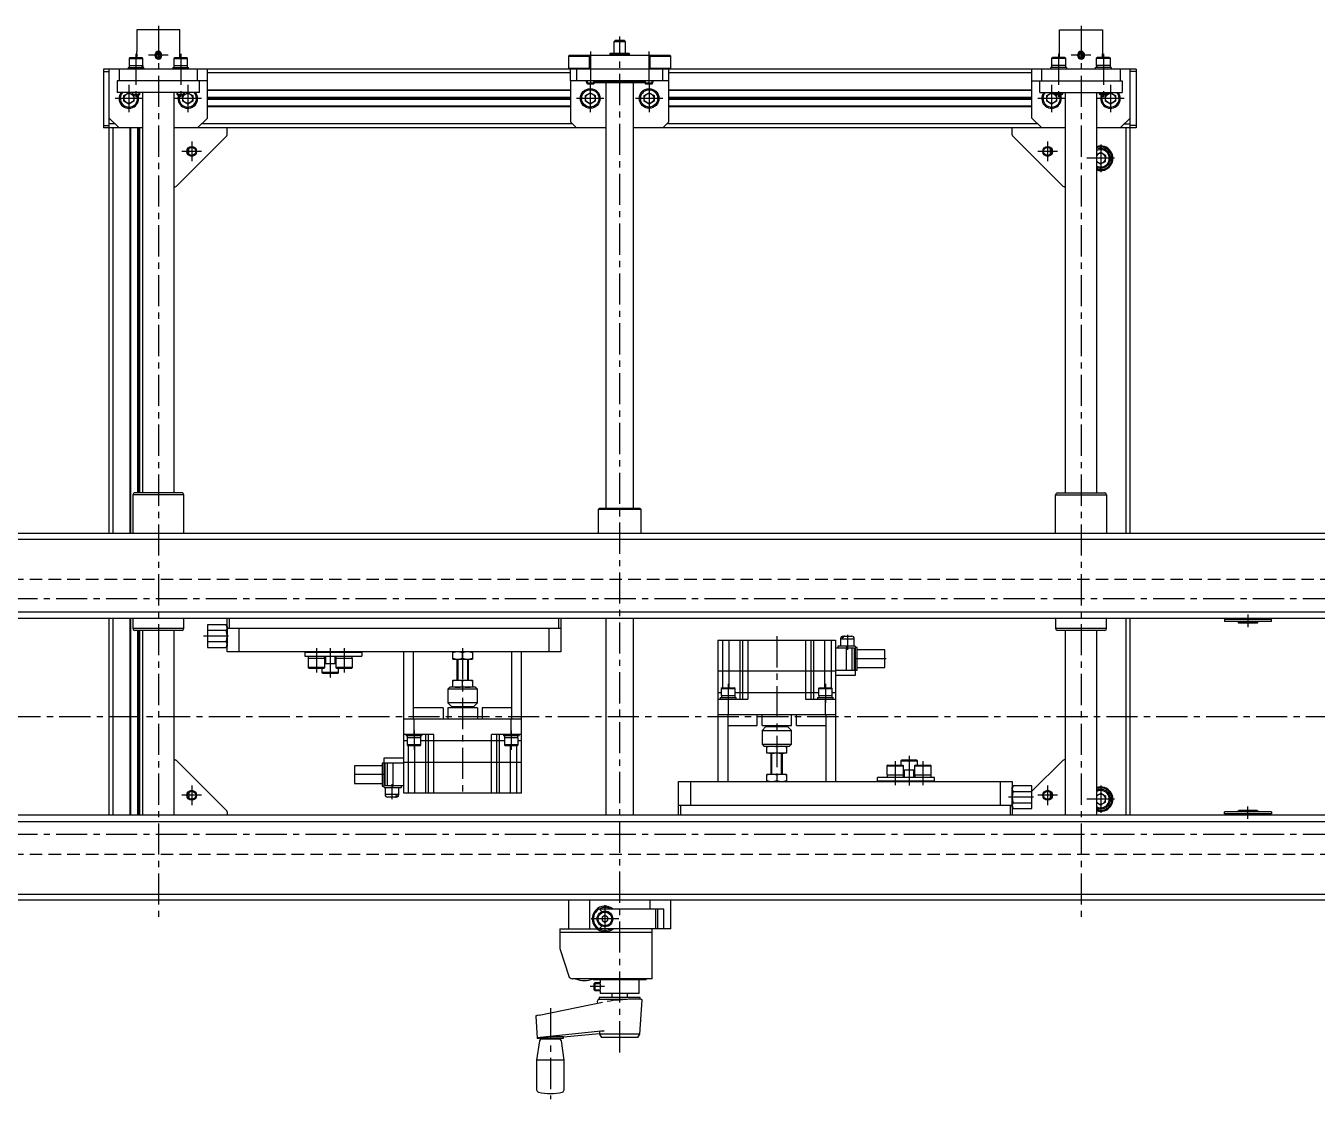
# Model space of a CAD drawing. Extents: x -5 to 1632, y -24 to 990.
# Drawn here: x 562 to 1220, y 432 to 979 of the extents above; entities that cross this region are included whole.
import ezdxf

# ---------------------------------------------------------------- set-up
doc = ezdxf.new("R2010")
doc.units = 0
doc.header["$LTSCALE"] = 0.5
doc.linetypes.add('CENTER', pattern=[50.8, 31.75, -6.35, 6.35, -6.35])
doc.linetypes.add('DASHED', pattern=[19.05, 12.7, -6.35])
doc.layers.get('0').update_dxf_attribs({"linetype": 'CONTINUOUS'})
for name, color, linetype in [('MSM_CENTER', 1, 'CENTER'), ('MSM_CONTINUOUS', 7, 'CONTINUOUS'), ('MSM_DASHED', 4, 'DASHED'), ('MSM_NARROW', 5, 'CONTINUOUS')]:
    doc.layers.add(name, color=color, linetype=linetype)

msp = doc.modelspace()

# ---------------------------------------------------------------- linework, layer by layer
at = {"color": 7, "linetype": 'CONTINUOUS'}
for p, q in [((1172.77, 676.1), (1172.77, 675.1)), ((1196.77, 676.1), (1172.77, 676.1)), ((1196.77, 675.1), (1172.77, 675.1)), ((1174.77, 676.6), (1174.77, 676.1)), ((1179.77, 675.1), (1179.77, 674.6)), ((1179.77, 674.6), (1180.07, 674.3)), ((1179.77, 674.6), (1189.77, 674.6)), ((1189.47, 674.3), (1180.07, 674.3)), ((1189.47, 674.3), (1189.77, 674.6)), ((1189.77, 674.6), (1189.77, 675.1)), ((1194.77, 676.1), (1194.77, 676.6)), ((1196.77, 675.1), (1196.77, 676.1)), ((1179.77, 578.6), (1180.07, 578.9)), ((1189.47, 578.9), (1180.07, 578.9)), ((1189.47, 578.9), (1189.77, 578.6)), ((1172.77, 577.1), (1172.77, 578.1)), ((1196.77, 578.1), (1172.77, 578.1)), ((1196.77, 577.1), (1172.77, 577.1)), ((1174.77, 576.6), (1174.77, 577.1)), ((1179.77, 578.1), (1179.77, 578.6)), ((1179.77, 578.6), (1189.77, 578.6)), ((1189.77, 578.6), (1189.77, 578.1)), ((1194.77, 577.1), (1194.77, 576.6)), ((1196.77, 578.1), (1196.77, 577.1))]:
    msp.add_line(p, q, dxfattribs=at)
at = {"layer": 'MSM_CENTER'}
for p, q in [((629.77, 978.6), (629.77, 522.46)), ((1099.77, 978.6), (1099.77, 522.46)), ((864.77, 455.6), (864.77, 973.1)), ((618.37, 964.4), (618.37, 941.4)), ((634.77, 963.6), (624.77, 963.6)), ((641.17, 964.4), (641.17, 941.4)), ((849.92, 965.6), (849.92, 947.1)), ((879.62, 965.6), (879.62, 947.1)), ((1088.37, 964.4), (1088.37, 941.4)), ((1104.77, 963.6), (1094.77, 963.6)), ((1111.17, 964.4), (1111.17, 941.4)), ((614.77, 948.6), (614.77, 934.6)), ((644.77, 948.6), (644.77, 934.6)), ((849.77, 948.6), (849.77, 934.6)), ((879.77, 948.6), (879.77, 934.6)), ((1084.77, 948.6), (1084.77, 934.6)), ((1114.77, 948.6), (1114.77, 934.6)), ((621.77, 941.6), (607.77, 941.6)), ((651.77, 941.6), (637.77, 941.6)), ((856.77, 941.6), (842.77, 941.6)), ((886.77, 941.6), (872.77, 941.6)), ((1091.77, 941.6), (1077.77, 941.6)), ((1121.77, 941.6), (1107.77, 941.6)), ((651.77, 914.6), (641.77, 914.6)), ((646.77, 919.6), (646.77, 909.6)), ((1087.77, 914.6), (1077.77, 914.6)), ((1082.77, 919.6), (1082.77, 909.6)), ((1109.77, 918.1), (1109.77, 904.1)), ((1116.77, 911.1), (1102.77, 911.1)), ((1380.99, 686.6), (348.59, 686.6)), ((1184.77, 678.6), (1184.77, 672.3)), ((665.52, 667.6), (652.77, 667.6)), ((944.77, 667.6), (944.77, 591.6)), ((980.77, 668.3), (980.77, 660.6)), ((710.37, 661.6), (710.37, 649.2)), ((717.37, 661.6), (717.37, 646.6)), ((724.37, 661.6), (724.37, 649.2)), ((784.77, 661.6), (784.77, 585.6)), ((1000.52, 656.1), (982.77, 656.1)), ((920.02, 643.4), (920.02, 633.6)), ((969.52, 643.4), (969.52, 633.6)), ((1280.99, 626.6), (351.36, 626.6)), ((760.02, 619.6), (760.02, 609.8)), ((809.52, 619.6), (809.52, 609.8)), ((1012.17, 606.6), (1012.17, 591.6)), ((1005.17, 604), (1005.17, 591.7)), ((1019.17, 604), (1019.17, 591.7)), ((745.52, 597.1), (727.77, 597.1)), ((748.77, 592.3), (748.77, 584.6)), ((651.77, 586.6), (641.77, 586.6)), ((646.77, 591.6), (646.77, 581.6)), ((1075.52, 585.6), (1062.77, 585.6)), ((1087.77, 586.6), (1077.77, 586.6)), ((1082.77, 591.6), (1082.77, 581.6)), ((1109.77, 591.6), (1109.77, 577.6)), ((1116.77, 584.6), (1102.77, 584.6)), ((1184.77, 574.6), (1184.77, 580.9)), ((1380.99, 566.6), (348.59, 566.6)), ((857.27, 530.6), (857.27, 516.6)), ((864.27, 523.6), (850.27, 523.6)), ((857.04, 489.1), (849.77, 489.1)), ((829.47, 478.15), (829.47, 431.74))]:
    msp.add_line(p, q, dxfattribs=at)
at = {"layer": 'MSM_CONTINUOUS'}
for p, q in [((618.77, 976.6), (618.77, 965.57)), ((640.77, 976.6), (618.77, 976.6)), ((640.77, 962.4), (640.77, 976.6)), ((1088.77, 962.4), (1088.77, 976.6)), ((1088.77, 976.6), (1110.77, 976.6)), ((1110.77, 976.6), (1110.77, 965.57)), ((862.38, 971.1), (861.77, 970.49)), ((861.77, 970.49), (861.77, 964.6)), ((867.77, 970.49), (861.77, 970.49)), ((867.15, 971.1), (862.38, 971.1)), ((867.77, 970.49), (867.15, 971.1)), ((867.77, 964.6), (867.77, 970.49)), ((615.27, 962.4), (614.87, 962)), ((614.87, 962), (614.87, 958.4)), ((614.87, 962), (621.87, 962)), ((615.27, 962.4), (621.47, 962.4)), ((621.87, 962), (621.47, 962.4)), ((621.87, 958.4), (621.87, 962)), ((628.67, 963.96), (629.53, 964.73)), ((628.91, 962.83), (628.67, 963.96)), ((630, 962.47), (628.91, 962.83)), ((629.53, 964.73), (630.63, 964.37)), ((630.86, 963.24), (630, 962.47)), ((630.63, 964.37), (630.86, 963.24)), ((638.1, 962.4), (637.7, 962)), ((637.7, 962), (637.7, 958.4)), ((637.7, 962), (644.63, 962)), ((638.1, 962.4), (644.24, 962.4)), ((644.24, 962.4), (644.3, 962.4)), ((644.7, 962), (644.3, 962.4)), ((644.63, 962), (644.7, 962)), ((644.7, 958.4), (644.7, 962)), ((839.27, 963.6), (838.77, 963.1)), ((838.77, 963.1), (838.77, 957.1)), ((838.77, 963.1), (849.42, 963.1)), ((839.27, 963.6), (890.27, 963.6)), ((849.42, 963.1), (850.29, 963.6)), ((849.42, 957.1), (849.42, 963.1)), ((860.1, 964.6), (859.77, 964.27)), ((859.77, 964.27), (859.77, 963.6)), ((859.77, 964.27), (863.12, 964.27)), ((860.1, 964.6), (863.23, 964.6)), ((863.12, 964.27), (869.77, 964.27)), ((863.23, 964.6), (869.43, 964.6)), ((869.77, 964.27), (869.43, 964.6)), ((869.77, 963.6), (869.77, 964.27)), ((879.22, 963.6), (880.08, 963.1)), ((880.08, 963.1), (890.77, 963.1)), ((880.08, 963.1), (880.08, 957.1)), ((890.77, 963.1), (890.27, 963.6)), ((890.77, 957.1), (890.77, 963.1)), ((1084.84, 962), (1085.24, 962.4)), ((1084.84, 958.4), (1084.84, 962)), ((1084.9, 962), (1084.84, 962)), ((1091.84, 962), (1084.9, 962)), ((1085.3, 962.4), (1085.24, 962.4)), ((1091.44, 962.4), (1085.3, 962.4)), ((1091.44, 962.4), (1091.84, 962)), ((1091.84, 962), (1091.84, 958.4)), ((1098.91, 964.37), (1098.67, 963.24)), ((1098.67, 963.24), (1099.53, 962.47)), ((1100, 964.73), (1098.91, 964.37)), ((1099.53, 962.47), (1100.63, 962.83)), ((1100.86, 963.96), (1100, 964.73)), ((1100.63, 962.83), (1100.86, 963.96)), ((1107.67, 962), (1108.07, 962.4)), ((1107.67, 958.4), (1107.67, 962)), ((1114.67, 962), (1107.67, 962)), ((1114.27, 962.4), (1108.07, 962.4)), ((1114.27, 962.4), (1114.67, 962)), ((1114.67, 962), (1114.67, 958.4)), ((601.77, 956.6), (601.77, 926.6)), ((1127.77, 956.6), (601.77, 956.6)), ((601.77, 955.3), (604.77, 955.3)), ((604.77, 720.1), (604.77, 956.6)), ((609.77, 956.6), (609.77, 950.6)), ((614.37, 957.4), (614.37, 956.6)), ((614.37, 957.4), (622.37, 957.4)), ((614.87, 958.4), (614.87, 957.4)), ((614.87, 958.4), (614.87, 957.4)), ((614.87, 958.4), (617.69, 958.4)), ((617.69, 958.4), (621.87, 958.4)), ((621.52, 957.4), (621.52, 958.4)), ((621.86, 958.4), (621.86, 957.4)), ((622.37, 956.6), (622.37, 957.4)), ((637.2, 957.4), (637.2, 956.6)), ((637.2, 957.4), (645.2, 957.4)), ((637.7, 958.4), (637.7, 957.4)), ((637.7, 958.4), (637.7, 957.4)), ((637.7, 958.4), (644.63, 958.4)), ((644.63, 958.4), (644.7, 958.4)), ((644.7, 957.4), (644.7, 958.4)), ((644.7, 957.4), (644.7, 958.4)), ((645.2, 956.6), (645.2, 957.4)), ((649.77, 950.6), (649.77, 956.6)), ((654.77, 931.6), (654.77, 956.6)), ((839.77, 954.6), (654.77, 954.6)), ((838.77, 957.1), (839.27, 956.6)), ((838.77, 957.1), (849.42, 957.1)), ((839.77, 950.6), (839.77, 956.6)), ((842.77, 956.6), (842.77, 950.6)), ((850.29, 956.6), (849.42, 957.1)), ((880.08, 957.1), (879.22, 956.6)), ((880.08, 957.1), (890.77, 957.1)), ((886.77, 950.6), (886.77, 956.6)), ((889.77, 929.6), (889.77, 956.6)), ((1074.77, 954.6), (889.77, 954.6)), ((890.27, 956.6), (890.77, 957.1)), ((1074.77, 931.6), (1074.77, 956.6)), ((1079.77, 950.6), (1079.77, 956.6)), ((1084.34, 956.6), (1084.34, 957.4)), ((1092.34, 957.4), (1084.34, 957.4)), ((1084.84, 957.4), (1084.84, 958.4)), ((1084.84, 957.4), (1084.84, 958.4)), ((1084.9, 958.4), (1084.84, 958.4)), ((1091.84, 958.4), (1084.9, 958.4)), ((1091.84, 958.4), (1091.84, 957.4)), ((1091.84, 958.4), (1091.84, 957.4)), ((1092.34, 957.4), (1092.34, 956.6)), ((1107.17, 956.6), (1107.17, 957.4)), ((1115.17, 957.4), (1107.17, 957.4)), ((1111.85, 958.4), (1107.67, 958.4)), ((1107.67, 958.4), (1107.67, 957.4)), ((1108.01, 957.4), (1108.01, 958.4)), ((1114.67, 958.4), (1111.85, 958.4)), ((1114.67, 958.4), (1114.67, 957.4)), ((1114.67, 958.4), (1114.67, 957.4)), ((1115.17, 957.4), (1115.17, 956.6)), ((1119.77, 956.6), (1119.77, 950.6)), ((1124.77, 720.1), (1124.77, 956.6)), ((1127.77, 955.3), (1124.77, 955.3)), ((1127.77, 956.6), (1127.77, 926.6)), ((608.77, 950.6), (608.77, 944.6)), ((654.77, 950.6), (608.77, 950.6)), ((650.77, 944.6), (650.77, 950.6)), ((889.77, 950.6), (839.77, 950.6)), ((839.77, 950.6), (839.77, 929.6)), ((847.77, 950.6), (847.77, 950.1)), ((847.77, 950.1), (847.92, 949.95)), ((847.77, 950.1), (847.92, 950.1)), ((847.92, 950.6), (847.92, 949.48)), ((847.92, 949.48), (848.3, 949.1)), ((847.92, 949.48), (851.92, 949.48)), ((848.3, 949.1), (851.54, 949.1)), ((851.54, 949.1), (851.92, 949.48)), ((851.92, 949.48), (851.92, 950.6)), ((851.92, 950.1), (877.62, 950.1)), ((877.62, 949.6), (851.92, 949.6)), ((857.77, 949.6), (857.77, 732.6)), ((871.77, 732.6), (871.77, 949.6)), ((877.62, 950.6), (877.62, 949.48)), ((877.62, 949.48), (878, 949.1)), ((877.62, 949.48), (881.62, 949.48)), ((878, 949.1), (881.24, 949.1)), ((881.24, 949.1), (881.62, 949.48)), ((881.62, 949.48), (881.62, 950.6)), ((881.62, 949.95), (881.77, 950.1)), ((881.62, 950.1), (881.77, 950.1)), ((881.77, 950.1), (881.77, 950.6)), ((1074.77, 950.6), (1120.77, 950.6)), ((1078.77, 944.6), (1078.77, 950.6)), ((1120.77, 950.6), (1120.77, 944.6)), ((650.77, 944.6), (608.77, 944.6)), ((612.27, 943.04), (614.77, 944.49)), ((612.27, 940.16), (612.27, 943.04)), ((614.77, 944.49), (617.27, 943.04)), ((616.37, 944.6), (616.37, 943.78)), ((616.37, 943.78), (616.75, 943.4)), ((616.37, 943.78), (620.37, 943.78)), ((616.75, 943.4), (619.99, 943.4)), ((617.27, 943.04), (617.27, 940.16)), ((619.99, 943.4), (620.37, 943.78)), ((620.37, 943.78), (620.37, 944.6)), ((621.77, 944.6), (621.77, 740.6)), ((637.77, 740.6), (637.77, 944.6)), ((639.17, 944.6), (639.17, 943.78)), ((639.17, 943.78), (639.55, 943.4)), ((639.17, 943.78), (643.17, 943.78)), ((639.55, 943.4), (642.79, 943.4)), ((642.27, 943.04), (644.77, 944.49)), ((642.27, 940.16), (642.27, 943.04)), ((642.79, 943.4), (643.17, 943.78)), ((643.17, 943.78), (643.17, 944.6)), ((644.77, 944.49), (647.27, 943.04)), ((647.27, 943.04), (647.27, 940.16)), ((839.77, 945.9), (654.77, 945.9)), ((839.77, 945.6), (654.77, 945.6)), ((839.77, 942.12), (654.77, 942.12)), ((839.77, 941.6), (654.77, 941.6)), ((839.77, 941.08), (654.77, 941.08)), ((847.27, 943.04), (849.77, 944.49)), ((847.27, 940.16), (847.27, 943.04)), ((849.77, 944.49), (852.27, 943.04)), ((852.27, 943.04), (852.27, 940.16)), ((877.27, 943.04), (879.77, 944.49)), ((877.27, 940.16), (877.27, 943.04)), ((879.77, 944.49), (882.27, 943.04)), ((882.27, 943.04), (882.27, 940.16)), ((1074.77, 945.9), (889.77, 945.9)), ((1074.77, 945.6), (889.77, 945.6)), ((1074.77, 942.12), (889.77, 942.12)), ((1074.77, 941.6), (889.77, 941.6)), ((1074.77, 941.08), (889.77, 941.08)), ((1078.77, 944.6), (1120.77, 944.6)), ((1082.27, 943.04), (1084.77, 944.49)), ((1082.27, 940.16), (1082.27, 943.04)), ((1084.77, 944.49), (1087.27, 943.04)), ((1086.37, 943.78), (1086.37, 944.6)), ((1086.75, 943.4), (1086.37, 943.78)), ((1090.37, 943.78), (1086.37, 943.78)), ((1089.99, 943.4), (1086.75, 943.4)), ((1087.27, 943.04), (1087.27, 940.16)), ((1090.37, 943.78), (1089.99, 943.4)), ((1090.37, 944.6), (1090.37, 943.78)), ((1091.77, 944.6), (1091.77, 740.6)), ((1107.77, 740.6), (1107.77, 944.6)), ((1109.17, 943.78), (1109.17, 944.6)), ((1109.55, 943.4), (1109.17, 943.78)), ((1113.17, 943.78), (1109.17, 943.78)), ((1112.79, 943.4), (1109.55, 943.4)), ((1112.27, 943.04), (1114.77, 944.49)), ((1112.27, 940.16), (1112.27, 943.04)), ((1113.17, 943.78), (1112.79, 943.4)), ((1113.17, 944.6), (1113.17, 943.78)), ((1114.77, 944.49), (1117.27, 943.04)), ((1117.27, 943.04), (1117.27, 940.16)), ((614.77, 938.71), (612.27, 940.16)), ((617.27, 940.16), (614.77, 938.71)), ((644.77, 938.71), (642.27, 940.16)), ((647.27, 940.16), (644.77, 938.71)), ((839.77, 937.6), (654.77, 937.6)), ((839.77, 937.3), (654.77, 937.3)), ((849.77, 938.71), (847.27, 940.16)), ((852.27, 940.16), (849.77, 938.71)), ((879.77, 938.71), (877.27, 940.16)), ((882.27, 940.16), (879.77, 938.71)), ((1074.77, 937.6), (889.77, 937.6)), ((1074.77, 937.3), (889.77, 937.3)), ((1084.77, 938.71), (1082.27, 940.16)), ((1087.27, 940.16), (1084.77, 938.71)), ((1114.77, 938.71), (1112.27, 940.16)), ((1117.27, 940.16), (1114.77, 938.71)), ((601.77, 927.9), (604.77, 927.9)), ((604.77, 931.6), (609.77, 926.6)), ((607.77, 928.6), (604.77, 928.6)), ((649.77, 926.6), (654.77, 931.6)), ((840.77, 928.6), (651.77, 928.6)), ((839.77, 929.6), (842.77, 926.6)), ((886.77, 926.6), (889.77, 929.6)), ((1077.77, 928.6), (888.77, 928.6)), ((1079.77, 926.6), (1074.77, 931.6)), ((1124.77, 931.6), (1119.77, 926.6)), ((1121.77, 928.6), (1124.77, 928.6)), ((1127.77, 927.9), (1124.77, 927.9)), ((621.77, 926.6), (601.77, 926.6)), ((606.77, 720.1), (606.77, 926.6)), ((615.47, 720.1), (615.47, 926.6)), ((615.77, 720.1), (615.77, 926.6)), ((619.25, 740.6), (619.25, 926.6)), ((619.77, 740.6), (619.77, 926.6)), ((620.29, 740.6), (620.29, 926.6)), ((857.77, 926.6), (637.77, 926.6)), ((639.06, 896.89), (664.47, 922.31)), ((664.77, 923.01), (664.77, 926.6)), ((1091.77, 926.6), (871.77, 926.6)), ((1064.77, 923.01), (1064.77, 926.6)), ((1090.47, 896.89), (1065.06, 922.31)), ((1127.77, 926.6), (1107.77, 926.6)), ((1122.77, 720.1), (1122.77, 926.6)), ((645.26, 916.01), (645.27, 916)), ((645.27, 913.18), (645.27, 916)), ((1084.28, 916.01), (1084.27, 916)), ((1084.27, 913.18), (1084.27, 916)), ((1109.89, 913.98), (1107.77, 912.88)), ((1107.77, 909.41), (1109.65, 908.22)), ((1109.65, 908.22), (1112.2, 909.55)), ((1112.33, 912.44), (1109.89, 913.98)), ((1112.2, 909.55), (1112.33, 912.44)), ((1108.41, 906.29), (1108, 905.63)), ((637.77, 896.6), (638.35, 896.6)), ((1091.77, 896.6), (1091.18, 896.6)), ((616.77, 739.66), (616.77, 720.1)), ((642.77, 739.66), (616.77, 739.66)), ((641.83, 740.6), (617.7, 740.6)), ((642.77, 720.1), (642.77, 739.66)), ((1086.77, 720.1), (1086.77, 739.66)), ((1086.77, 739.66), (1112.77, 739.66)), ((1087.7, 740.6), (1111.83, 740.6)), ((1112.77, 739.66), (1112.77, 720.1)), ((854.27, 732.6), (853.77, 732.1)), ((853.77, 732.1), (853.77, 720.1)), ((875.77, 732.1), (853.77, 732.1)), ((875.27, 732.6), (854.27, 732.6)), ((875.77, 732.1), (875.27, 732.6)), ((875.77, 720.1), (875.77, 732.1)), ((354.77, 720.1), (1374.77, 720.1)), ((356.29, 717.1), (1373.27, 717.1)), ((362.79, 680.1), (1366.77, 680.1)), ((1376.97, 676.6), (352.57, 676.6)), ((604.77, 576.6), (604.77, 676.6)), ((606.77, 576.6), (606.77, 676.6)), ((615.47, 576.6), (615.47, 676.6)), ((615.77, 576.6), (615.77, 676.6)), ((616.77, 676.6), (616.77, 671.54)), ((642.77, 671.54), (616.77, 671.54)), ((642.77, 671.54), (642.77, 676.6)), ((664.32, 673.37), (654.77, 673.37)), ((654.77, 673.37), (654.77, 661.83)), ((664.77, 672.6), (664.32, 673.37)), ((664.77, 659.6), (664.77, 676.6)), ((664.77, 672.6), (664.77, 662.6)), ((834.77, 671.6), (664.77, 671.6)), ((665.77, 676.6), (665.77, 671.6)), ((670.77, 671.6), (670.77, 659.6)), ((828.77, 659.6), (828.77, 671.6)), ((833.77, 671.6), (833.77, 676.6)), ((834.77, 676.6), (834.77, 659.6)), ((857.77, 676.6), (857.77, 576.6)), ((871.77, 576.6), (871.77, 676.6)), ((1086.77, 676.6), (1086.77, 671.54)), ((1112.77, 671.54), (1086.77, 671.54)), ((1112.77, 671.54), (1112.77, 676.6)), ((1122.77, 576.6), (1122.77, 676.6)), ((1124.77, 576.6), (1124.77, 676.6)), ((641.83, 670.6), (617.7, 670.6)), ((619.25, 576.6), (619.25, 670.6)), ((619.77, 576.6), (619.77, 670.6)), ((620.29, 576.6), (620.29, 670.6)), ((621.77, 670.6), (621.77, 576.6)), ((637.77, 576.6), (637.77, 670.6)), ((664.32, 670.49), (654.77, 670.49)), ((664.32, 664.71), (654.77, 664.71)), ((914.77, 665.6), (914.77, 650)), ((914.77, 665.6), (974.77, 665.6)), ((917.11, 665.6), (917.11, 650)), ((920.41, 665.6), (920.41, 650)), ((925.98, 665.6), (925.98, 650)), ((927.34, 665.6), (927.34, 650)), ((930.08, 665.6), (930.08, 635.6)), ((959.46, 665.6), (959.46, 650)), ((962.2, 665.6), (962.2, 650)), ((963.56, 665.6), (963.56, 650)), ((969.13, 665.6), (969.13, 650)), ((972.42, 665.6), (972.42, 650)), ((974.77, 665.6), (974.77, 638.95)), ((977.27, 666.3), (977.27, 662.6)), ((977.27, 666.3), (984.27, 666.3)), ((978.5, 666.6), (978.15, 666.6)), ((978.57, 667.6), (982.97, 667.6)), ((984.27, 662.6), (984.27, 666.3)), ((1111.83, 670.6), (1087.7, 670.6)), ((1091.77, 670.6), (1091.77, 576.6)), ((1107.77, 576.6), (1107.77, 670.6)), ((654.77, 661.83), (664.32, 661.83)), ((664.77, 662.6), (664.32, 661.83)), ((834.77, 659.6), (664.77, 659.6)), ((704.37, 659.5), (704.37, 659.6)), ((704.37, 659.5), (704.37, 657.5)), ((704.37, 659.5), (733.37, 659.5)), ((706.37, 659.5), (706.37, 659.6)), ((731.37, 659.5), (731.37, 659.6)), ((733.37, 659.5), (733.37, 659.6)), ((733.37, 659.5), (733.37, 657.5)), ((754.77, 614.3), (754.77, 659.6)), ((759.77, 625.6), (759.77, 659.6)), ((779.77, 656), (779.77, 659.6)), ((784.77, 656.45), (784.77, 659.15)), ((789.77, 659.6), (789.77, 656)), ((809.77, 625.6), (809.77, 659.6)), ((814.77, 614.3), (814.77, 659.6)), ((984.17, 661.6), (974.77, 661.6)), ((975.97, 662.6), (975.97, 661.6)), ((984.77, 662.6), (975.97, 662.6)), ((980.19, 661.6), (980.19, 650.1)), ((980.27, 662.6), (980.27, 661.6)), ((983.07, 661.6), (983.07, 650.1)), ((984.17, 661.6), (984.17, 650.1)), ((984.77, 662.6), (984.77, 647.6)), ((985.77, 661.9), (984.77, 661.9)), ((985.77, 650.3), (985.77, 661.9)), ((999.77, 660.6), (985.77, 660.6)), ((999.77, 651.6), (999.77, 660.6)), ((704.37, 657.5), (733.37, 657.5)), ((706.12, 657.5), (706.12, 651.69)), ((714.62, 656.2), (706.12, 656.2)), ((706.12, 651.69), (706.61, 651.2)), ((714.62, 651.69), (706.12, 651.69)), ((714.13, 651.2), (714.62, 651.69)), ((714.48, 656.2), (714.48, 657.5)), ((714.62, 651.69), (714.62, 656.2)), ((720.12, 653.6), (714.62, 653.6)), ((714.87, 657.5), (714.87, 653.6)), ((719.87, 653.6), (719.87, 657.5)), ((720.12, 657.5), (720.12, 651.69)), ((728.62, 656.2), (720.12, 656.2)), ((720.12, 651.69), (720.61, 651.2)), ((728.62, 651.69), (720.12, 651.69)), ((728.13, 651.2), (728.62, 651.69)), ((728.48, 656.2), (728.48, 657.5)), ((728.62, 651.69), (728.62, 656.2)), ((779.77, 656), (789.77, 656)), ((779.77, 656), (789.77, 656)), ((781.77, 656), (781.77, 645.2)), ((787.77, 645.2), (787.77, 656)), ((985.77, 651.6), (999.77, 651.6)), ((714.13, 651.2), (706.61, 651.2)), ((713.12, 651.2), (713.12, 649.09)), ((713.12, 649.09), (713.61, 648.6)), ((721.62, 649.09), (713.12, 649.09)), ((721.13, 648.6), (713.61, 648.6)), ((728.13, 651.2), (720.61, 651.2)), ((721.13, 648.6), (721.62, 649.09)), ((721.62, 649.09), (721.62, 651.2)), ((779.77, 645.2), (789.77, 645.2)), ((779.77, 641.6), (779.77, 645.2)), ((784.77, 642.05), (784.77, 644.75)), ((789.77, 645.2), (789.77, 641.6)), ((914.77, 650), (974.77, 650)), ((914.77, 649.95), (914.77, 638.95)), ((914.77, 649.95), (974.77, 649.95)), ((914.82, 649.95), (914.82, 650)), ((917.11, 649.95), (917.11, 641.4)), ((917.13, 649.95), (917.13, 650)), ((920.41, 649.95), (920.41, 641.4)), ((920.42, 649.95), (920.42, 650)), ((925.98, 649.95), (925.98, 638.95)), ((926.02, 649.95), (926.02, 650)), ((927.34, 649.95), (927.34, 638.95)), ((927.38, 649.95), (927.38, 650)), ((959.46, 649.95), (959.46, 650)), ((959.46, 649.95), (959.46, 635.6)), ((962.15, 649.95), (962.15, 650)), ((962.2, 649.95), (962.2, 638.95)), ((963.51, 649.95), (963.51, 650)), ((963.56, 649.95), (963.56, 638.95)), ((969.12, 649.95), (969.12, 650)), ((969.13, 649.95), (969.13, 641.4)), ((972.41, 649.95), (972.41, 650)), ((972.42, 649.95), (972.42, 641.4)), ((984.77, 650.1), (974.77, 650.1)), ((984.77, 647.6), (974.77, 647.6)), ((984.77, 650.3), (985.77, 650.3)), ((778.27, 641.6), (777.27, 640.6)), ((777.27, 640.6), (777.27, 633.6)), ((792.27, 640.6), (777.27, 640.6)), ((791.27, 641.6), (778.27, 641.6)), ((792.27, 640.6), (791.27, 641.6)), ((792.27, 633.6), (792.27, 640.6)), ((914.77, 638.95), (916.52, 638.95)), ((914.77, 638.9), (916.52, 638.9)), ((914.77, 638.9), (914.77, 593.6)), ((914.82, 638.95), (914.82, 638.9)), ((916.92, 641.4), (916.52, 641)), ((916.52, 641), (916.52, 637.4)), ((916.52, 641), (923.52, 641)), ((916.92, 641.4), (923.12, 641.4)), ((923.52, 641), (923.12, 641.4)), ((923.52, 637.4), (923.52, 641)), ((923.52, 638.95), (966.02, 638.95)), ((923.52, 638.9), (966.02, 638.9)), ((925.98, 638.9), (925.98, 635.6)), ((926.02, 638.95), (926.02, 638.9)), ((927.34, 638.9), (927.34, 635.6)), ((927.38, 638.95), (927.38, 638.9)), ((962.15, 638.95), (962.15, 638.9)), ((962.2, 638.9), (962.2, 635.6)), ((963.51, 638.95), (963.51, 638.9)), ((963.56, 638.9), (963.56, 635.6)), ((966.42, 641.4), (966.02, 641)), ((966.02, 641), (966.02, 637.4)), ((966.02, 641), (973.02, 641)), ((966.42, 641.4), (972.62, 641.4)), ((973.02, 641), (972.62, 641.4)), ((973.02, 637.4), (973.02, 641)), ((973.02, 638.95), (974.77, 638.95)), ((973.02, 638.9), (974.77, 638.9)), ((974.72, 638.95), (974.72, 638.9)), ((974.77, 638.9), (974.77, 593.6)), ((777.27, 633.6), (779.27, 631.6)), ((792.27, 633.6), (777.27, 633.6)), ((790.27, 631.6), (779.27, 631.6)), ((790.27, 631.6), (792.27, 633.6)), ((914.77, 635.6), (930.08, 635.6)), ((916.02, 636.4), (916.02, 635.6)), ((916.02, 636.4), (924.02, 636.4)), ((916.52, 637.4), (923.52, 637.4)), ((916.63, 637.4), (916.63, 636.4)), ((920.07, 635.6), (920.07, 627.6)), ((923.52, 636.4), (923.52, 637.4)), ((923.52, 636.4), (923.52, 637.4)), ((924.02, 635.6), (924.02, 636.4)), ((959.46, 635.6), (974.77, 635.6)), ((965.52, 636.4), (965.52, 635.6)), ((965.52, 636.4), (973.52, 636.4)), ((966.02, 637.4), (973.02, 637.4)), ((966.13, 637.4), (966.13, 636.4)), ((969.47, 635.6), (969.47, 627.6)), ((973.02, 636.4), (973.02, 637.4)), ((973.02, 636.4), (973.02, 637.4)), ((973.52, 635.6), (973.52, 636.4)), ((754.77, 625.6), (814.77, 625.6)), ((774.77, 631.1), (759.77, 631.1)), ((760.07, 617.6), (760.07, 625.6)), ((774.77, 631.1), (774.77, 625.6)), ((792.27, 631.1), (777.27, 631.1)), ((777.27, 631.1), (777.27, 625.6)), ((792.27, 631.1), (792.27, 625.6)), ((809.77, 631.1), (794.77, 631.1)), ((794.77, 631.1), (794.77, 625.6)), ((809.47, 617.6), (809.47, 625.6)), ((974.77, 627.6), (914.77, 627.6)), ((919.77, 627.6), (919.77, 593.6)), ((934.77, 622.1), (934.77, 627.6)), ((937.27, 622.1), (937.27, 627.6)), ((952.27, 622.1), (952.27, 627.6)), ((954.77, 622.1), (954.77, 627.6)), ((969.77, 627.6), (969.77, 593.6)), ((919.77, 622.1), (934.77, 622.1)), ((937.27, 622.1), (952.27, 622.1)), ((939.27, 621.6), (937.27, 619.6)), ((937.27, 619.6), (937.27, 612.6)), ((937.27, 619.6), (952.27, 619.6)), ((939.27, 621.6), (950.27, 621.6)), ((952.27, 619.6), (950.27, 621.6)), ((952.27, 612.6), (952.27, 619.6)), ((954.77, 622.1), (969.77, 622.1)), ((770.08, 617.6), (754.77, 617.6)), ((756.52, 614.3), (754.77, 614.3)), ((756.52, 614.25), (754.77, 614.25)), ((754.77, 587.6), (754.77, 614.25)), ((754.82, 614.25), (754.82, 614.3)), ((756.02, 617.6), (756.02, 616.8)), ((764.02, 616.8), (756.02, 616.8)), ((756.52, 616.8), (756.52, 615.8)), ((756.52, 616.8), (756.52, 615.8)), ((756.52, 615.8), (756.52, 612.2)), ((763.52, 615.8), (756.52, 615.8)), ((756.52, 612.2), (756.92, 611.8)), ((763.52, 612.2), (756.52, 612.2)), ((763.12, 611.8), (756.92, 611.8)), ((757.11, 603.25), (757.11, 611.8)), ((760.41, 603.25), (760.41, 611.8)), ((763.12, 611.8), (763.52, 612.2)), ((763.41, 615.8), (763.41, 616.8)), ((763.52, 612.2), (763.52, 615.8)), ((806.02, 614.3), (763.52, 614.3)), ((806.02, 614.25), (763.52, 614.25)), ((764.02, 616.8), (764.02, 617.6)), ((765.98, 614.3), (765.98, 617.6)), ((765.98, 603.25), (765.98, 614.25)), ((766.02, 614.25), (766.02, 614.3)), ((767.34, 614.3), (767.34, 617.6)), ((767.34, 603.25), (767.34, 614.25)), ((767.38, 614.25), (767.38, 614.3)), ((770.08, 603.25), (770.08, 617.6)), ((814.77, 617.6), (799.46, 617.6)), ((799.46, 587.6), (799.46, 617.6)), ((802.15, 614.25), (802.15, 614.3)), ((802.2, 614.3), (802.2, 617.6)), ((802.2, 603.25), (802.2, 614.25)), ((803.51, 614.25), (803.51, 614.3)), ((803.56, 614.3), (803.56, 617.6)), ((803.56, 603.25), (803.56, 614.25)), ((805.52, 617.6), (805.52, 616.8)), ((813.52, 616.8), (805.52, 616.8)), ((806.02, 616.8), (806.02, 615.8)), ((806.02, 616.8), (806.02, 615.8)), ((806.02, 615.8), (806.02, 612.2)), ((813.02, 615.8), (806.02, 615.8)), ((806.02, 612.2), (806.42, 611.8)), ((813.02, 612.2), (806.02, 612.2)), ((812.62, 611.8), (806.42, 611.8)), ((809.13, 603.25), (809.13, 611.8)), ((812.42, 603.25), (812.42, 611.8)), ((812.62, 611.8), (813.02, 612.2)), ((812.91, 615.8), (812.91, 616.8)), ((813.02, 612.2), (813.02, 615.8)), ((814.77, 614.3), (813.02, 614.3)), ((814.77, 614.25), (813.02, 614.25)), ((813.52, 616.8), (813.52, 617.6)), ((814.72, 614.25), (814.72, 614.3)), ((814.77, 603.25), (814.77, 614.25)), ((937.27, 612.6), (938.27, 611.6)), ((937.27, 612.6), (952.27, 612.6)), ((951.27, 611.6), (952.27, 612.6)), ((744.77, 590.6), (744.77, 605.6)), ((744.77, 605.6), (754.77, 605.6)), ((938.27, 611.6), (951.27, 611.6)), ((939.77, 608), (939.77, 611.6)), ((949.77, 608), (939.77, 608)), ((941.77, 608), (941.77, 597.2)), ((944.77, 611.15), (944.77, 608.45)), ((947.77, 597.2), (947.77, 608)), ((949.77, 611.6), (949.77, 608)), ((637.77, 604.6), (638.35, 604.6)), ((639.06, 604.31), (664.47, 578.89)), ((743.77, 601.6), (729.77, 601.6)), ((729.77, 601.6), (729.77, 592.6)), ((744.77, 602.9), (743.77, 602.9)), ((743.77, 602.9), (743.77, 591.3)), ((744.77, 603.1), (754.77, 603.1)), ((745.37, 591.6), (745.37, 603.1)), ((746.46, 591.6), (746.46, 603.1)), ((749.35, 591.6), (749.35, 603.1)), ((814.77, 603.25), (754.77, 603.25)), ((814.77, 603.2), (754.77, 603.2)), ((757.11, 587.6), (757.11, 603.2)), ((757.13, 603.25), (757.13, 603.2)), ((760.41, 587.6), (760.41, 603.2)), ((760.42, 603.25), (760.42, 603.2)), ((765.98, 587.6), (765.98, 603.2)), ((766.02, 603.25), (766.02, 603.2)), ((767.34, 587.6), (767.34, 603.2)), ((767.38, 603.25), (767.38, 603.2)), ((770.08, 603.25), (770.08, 603.2)), ((770.08, 587.6), (770.08, 603.2)), ((802.15, 603.25), (802.15, 603.2)), ((802.2, 587.6), (802.2, 603.2)), ((803.51, 603.25), (803.51, 603.2)), ((803.56, 587.6), (803.56, 603.2)), ((809.12, 603.25), (809.12, 603.2)), ((809.13, 587.6), (809.13, 603.2)), ((812.41, 603.25), (812.41, 603.2)), ((812.42, 587.6), (812.42, 603.2)), ((814.72, 603.25), (814.72, 603.2)), ((814.77, 587.6), (814.77, 603.2)), ((1001.41, 602), (1000.92, 601.51)), ((1000.92, 601.51), (1000.92, 597)), ((1000.92, 601.51), (1009.42, 601.51)), ((1001.41, 602), (1008.93, 602)), ((1008.41, 604.6), (1007.92, 604.11)), ((1007.92, 604.11), (1007.92, 602)), ((1007.92, 604.11), (1016.42, 604.11)), ((1008.41, 604.6), (1015.93, 604.6)), ((1009.42, 601.51), (1008.93, 602)), ((1009.42, 595.7), (1009.42, 601.51)), ((1009.42, 599.6), (1014.92, 599.6)), ((1009.67, 599.6), (1009.67, 595.7)), ((1014.67, 595.7), (1014.67, 599.6)), ((1015.41, 602), (1014.92, 601.51)), ((1014.92, 601.51), (1014.92, 597)), ((1014.92, 601.51), (1023.42, 601.51)), ((1015.41, 602), (1022.93, 602)), ((1016.42, 604.11), (1015.93, 604.6)), ((1016.42, 602), (1016.42, 604.11)), ((1023.42, 601.51), (1022.93, 602)), ((1023.42, 595.7), (1023.42, 601.51)), ((1090.47, 604.31), (1074.77, 588.6)), ((1091.77, 604.6), (1091.18, 604.6)), ((729.77, 592.6), (743.77, 592.6)), ((894.77, 593.6), (1064.77, 593.6)), ((894.77, 576.6), (894.77, 593.6)), ((900.77, 593.6), (900.77, 581.6)), ((949.77, 597.2), (939.77, 597.2)), ((939.77, 593.6), (939.77, 597.2)), ((949.77, 597.2), (939.77, 597.2)), ((944.77, 596.75), (944.77, 594.05)), ((949.77, 597.2), (949.77, 593.6)), ((996.17, 593.7), (996.17, 595.7)), ((1025.17, 595.7), (996.17, 595.7)), ((1025.17, 593.7), (996.17, 593.7)), ((996.17, 593.7), (996.17, 593.6)), ((998.17, 593.7), (998.17, 593.6)), ((1000.92, 597), (1009.42, 597)), ((1001.05, 597), (1001.05, 595.7)), ((1014.92, 597), (1023.42, 597)), ((1015.05, 597), (1015.05, 595.7)), ((1023.17, 593.7), (1023.17, 593.6)), ((1025.17, 593.7), (1025.17, 595.7)), ((1025.17, 593.7), (1025.17, 593.6)), ((1058.77, 581.6), (1058.77, 593.6)), ((1064.77, 593.6), (1064.77, 576.6)), ((645.27, 588.02), (645.27, 585.2)), ((743.77, 591.3), (744.77, 591.3)), ((744.77, 590.6), (753.57, 590.6)), ((745.27, 590.6), (745.27, 586.9)), ((752.27, 586.9), (745.27, 586.9)), ((745.37, 591.6), (754.77, 591.6)), ((750.97, 585.6), (746.57, 585.6)), ((749.27, 590.6), (749.27, 591.6)), ((751.03, 586.6), (751.39, 586.6)), ((752.27, 586.9), (752.27, 590.6)), ((753.57, 590.6), (753.57, 591.6)), ((814.77, 587.6), (754.77, 587.6)), ((1064.77, 590.6), (1065.21, 591.37)), ((1064.77, 580.6), (1064.77, 590.6)), ((1074.77, 591.37), (1065.21, 591.37)), ((1065.21, 588.49), (1074.77, 588.49)), ((1074.77, 579.83), (1074.77, 591.37)), ((1084.27, 585.86), (1084.27, 588.02)), ((1084.27, 585.2), (1084.27, 585.86)), ((1109.89, 587.48), (1107.77, 586.38)), ((1112.33, 585.94), (1109.89, 587.48)), ((1112.2, 583.05), (1112.33, 585.94)), ((645.26, 585.19), (645.27, 585.2)), ((894.77, 581.6), (1064.77, 581.6)), ((895.77, 581.6), (895.77, 576.6)), ((1063.77, 576.6), (1063.77, 581.6)), ((1064.77, 580.6), (1065.21, 579.83)), ((1065.21, 582.71), (1074.77, 582.71)), ((1065.21, 579.83), (1074.77, 579.83)), ((1084.27, 585.2), (1084.28, 585.19)), ((1107.77, 582.91), (1109.65, 581.72)), ((1108.41, 579.79), (1108, 579.13)), ((1109.65, 581.72), (1112.2, 583.05)), ((352.59, 576.6), (1376.97, 576.6)), ((1366.77, 573.1), (362.79, 573.1)), ((664.77, 578.19), (664.77, 576.6)), ((1374.77, 533.1), (354.79, 533.1)), ((1372.77, 536.1), (356.79, 536.1)), ((838.77, 533.1), (838.77, 518.6)), ((849.56, 518.6), (849.56, 533.1)), ((880.22, 528.6), (880.22, 533.1)), ((890.77, 518.6), (890.77, 533.1)), ((887.27, 528.6), (854.21, 528.6)), ((883.2, 518.6), (883.2, 528.6)), ((884.27, 518.6), (884.27, 528.6)), ((887.27, 518.6), (887.27, 528.6)), ((857.27, 525.33), (855.77, 524.47)), ((855.77, 524.47), (855.77, 522.73)), ((855.77, 522.73), (857.27, 521.87)), ((858.77, 524.47), (857.27, 525.33)), ((857.27, 521.87), (858.77, 522.73)), ((858.77, 522.73), (858.77, 524.47)), ((834.27, 518.6), (853.11, 518.6)), ((834.27, 518.6), (834.27, 508.49)), ((881.27, 516.6), (834.27, 516.6)), ((890.77, 518.6), (854.21, 518.6)), ((881.27, 493.1), (881.27, 518.6)), ((834.27, 508.49), (838.82, 494.48)), ((881.27, 493.1), (840.72, 493.1)), ((851.27, 493.1), (851.27, 492.6)), ((878.27, 492.6), (851.27, 492.6)), ((851.77, 490.72), (852.15, 491.1)), ((851.77, 487.48), (851.77, 490.72)), ((852.15, 487.1), (851.77, 487.48)), ((854.87, 491.1), (852.15, 491.1)), ((852.15, 491.1), (852.15, 487.1)), ((852.15, 487.1), (854.87, 487.1)), ((854.87, 492.6), (854.87, 491.1)), ((854.87, 487.1), (854.87, 485.6)), ((874.67, 485.6), (874.67, 492.6)), ((878.27, 492.6), (878.27, 493.1)), ((823.7, 474.57), (856.08, 481.1)), ((853.35, 481.51), (853.42, 480.56)), ((854.27, 483.6), (854.27, 482.58)), ((875.27, 483.6), (854.27, 483.6)), ((868.57, 482.58), (854.27, 482.58)), ((874.67, 485.6), (854.87, 485.6)), ((860.77, 485.6), (860.77, 483.6)), ((868.77, 483.6), (868.77, 485.6)), ((875.02, 464.86), (876.24, 482.28)), ((875.27, 482.63), (875.27, 483.6)), ((821.97, 473.96), (822.74, 462.79)), ((823.85, 461.44), (822.47, 451.6)), ((822.75, 462.79), (822.75, 462.6)), ((834.22, 462.6), (822.75, 462.6)), ((856.86, 466.56), (824.31, 463.09)), ((832.74, 462.3), (824.84, 462.3)), ((825.55, 462.6), (825.55, 462.3)), ((834.1, 462.3), (832.74, 462.3)), ((833.4, 462.3), (833.4, 462.6)), ((836.2, 462.6), (834.22, 462.6)), ((836.47, 451.6), (835.09, 461.44)), ((854.51, 464.99), (836.2, 463.3)), ((836.2, 462.6), (836.2, 463.46)), ((854.43, 466.11), (854.52, 464.86)), ((854.52, 464.86), (855.52, 463.1)), ((875.02, 464.86), (854.52, 464.86)), ((874.02, 463.1), (855.52, 463.1)), ((855.9, 466.45), (856.86, 466.56)), ((874.02, 463.1), (875.02, 464.86)), ((822.47, 451.6), (822.47, 436.56)), ((834.41, 451.6), (822.47, 451.6)), ((836.47, 451.6), (834.41, 451.6)), ((836.47, 436.56), (836.47, 451.6))]:
    msp.add_line(p, q, dxfattribs=at)
for centre, radius in [((629.77, 963.6), 1.62), ((629.77, 963.6), 1.57), ((629.77, 963.6), 1), ((1099.77, 963.6), 1.62), ((1099.77, 963.6), 1.57), ((1099.77, 963.6), 1), ((614.77, 941.6), 2.5), ((644.77, 941.6), 2.5), ((849.77, 941.6), 5), ((849.77, 941.6), 4.4), ((849.77, 941.6), 2.5), ((879.77, 941.6), 5), ((879.77, 941.6), 4.4), ((879.77, 941.6), 2.5), ((1084.77, 941.6), 2.5), ((1114.77, 941.6), 2.5), ((646.77, 914.6), 2.5), ((646.77, 914.6), 2.07), ((1082.77, 914.6), 2.5), ((1082.77, 914.6), 2.07), ((646.77, 586.6), 2.5), ((646.77, 586.6), 2.07), ((1082.77, 586.6), 2.5), ((1082.77, 586.6), 2.07), ((857.27, 523.6), 4), ((857.27, 523.6), 3.5)]:
    msp.add_circle(centre, radius, dxfattribs=at)
for centre, radius, start, end in [((606.39, 963.61), 12.53, 354.47599, 9.03681), ((630.04, 963.6), 2.11, 135.82074, 224.17926), ((629.77, 963.86), 1.74, 44.17926, 135.82074), ((629.77, 963.34), 1.74, 224.17926, 315.82074), ((629.5, 963.6), 2.11, 315.82074, 44.17926), ((1100.04, 963.6), 2.11, 135.82074, 224.17926), ((1099.77, 963.86), 1.74, 44.17926, 135.82074), ((1099.77, 963.34), 1.74, 224.17926, 315.82074), ((1099.5, 963.6), 2.11, 315.82074, 44.17926), ((1123.14, 963.61), 12.53, 170.96319, 185.52401), ((614.77, 941.6), 5, 142.96558, 21.10026), ((614.77, 941.6), 4.4, 137.01411, 24.14781), ((644.77, 941.6), 5, 158.89974, 36.8699), ((644.77, 941.6), 4.4, 155.85219, 42.98589), ((1084.77, 941.6), 5, 142.96558, 21.10026), ((1084.77, 941.6), 4.4, 137.01411, 24.14781), ((1114.77, 941.6), 5, 158.89974, 36.8699), ((1114.77, 941.6), 4.4, 155.85219, 42.98589), ((663.77, 923.01), 1, 315, 360), ((1065.77, 923.01), 1, 180, 225), ((1109.77, 911.1), 6.25, 251.33708, 108.66292), ((1109.77, 911.1), 5.75, 252.07533, 110.35441), ((1109.77, 911.1), 5, 246.42182, 113.57818), ((1109.77, 911.1), 4.4, 242.96431, 117.03569), ((1109.77, 911.1), 2.5, 216.86997, 143.13003), ((638.35, 897.6), 1, 270, 315), ((1091.18, 897.6), 1, 225, 270), ((617.7, 739.66), 0.938, 90, 180), ((641.83, 739.66), 0.938, 0, 90), ((1087.7, 739.66), 0.938, 90, 180), ((1111.83, 739.66), 0.938, 0, 90), ((617.7, 671.54), 0.938, 180, 270), ((641.83, 671.54), 0.938, 270, 360), ((662.21, 671.93), 2.56, 325.61575, 25.61575), ((1087.7, 671.54), 0.938, 180, 270), ((1111.83, 671.54), 0.938, 270, 360), ((655.21, 667.6), 9.55, 342.41205, 17.58795), ((662.21, 663.27), 2.56, 334.38425, 34.38425), ((978.57, 666.3), 1.3, 90, 180), ((979.7, 666.36), 1.57, 143.51019, 171.16991), ((979.04, 666.84), 0.757, 90, 143.52771), ((980.06, 666.34), 1.58, 146.14288, 170.62179), ((979.4, 666.85), 0.751, 90, 150.23143), ((982.97, 666.3), 1.3, 360, 90), ((782.27, 652.38), 7.22, 69.74384, 110.25616), ((787.27, 652.38), 7.22, 69.74384, 110.25616), ((782.27, 663.22), 7.22, 249.74384, 290.25616), ((787.27, 663.22), 7.22, 249.74384, 290.25616), ((782.27, 637.98), 7.22, 69.74384, 110.25616), ((787.27, 637.98), 7.22, 69.74384, 110.25616), ((782.27, 648.82), 7.22, 249.74384, 290.25616), ((787.27, 648.82), 7.22, 249.74384, 290.25616), ((942.27, 604.38), 7.22, 69.74384, 110.25616), ((942.27, 615.22), 7.22, 249.74384, 290.25616), ((947.27, 604.38), 7.22, 69.74384, 110.25616), ((947.27, 615.22), 7.22, 249.74384, 290.25616), ((638.35, 603.6), 1, 45, 90), ((1091.18, 603.6), 1, 90, 135), ((942.27, 589.98), 7.22, 69.74384, 110.25616), ((942.27, 600.82), 7.22, 249.74384, 290.25616), ((947.27, 589.98), 7.22, 69.74384, 110.25616), ((947.27, 600.82), 7.22, 249.74384, 290.25616), ((746.57, 586.9), 1.3, 180, 270), ((750.14, 586.35), 0.751, 270, 330.23143), ((750.49, 586.36), 0.757, 270, 323.52771), ((749.48, 586.86), 1.58, 326.14288, 350.62179), ((750.97, 586.9), 1.3, 270, 0), ((749.84, 586.84), 1.57, 323.51019, 351.16991), ((1067.32, 589.93), 2.56, 154.38425, 214.38425), ((1074.32, 585.6), 9.55, 162.41205, 197.58795), ((1109.77, 584.6), 6.25, 251.33708, 108.66292), ((1109.77, 584.6), 5.75, 252.07533, 110.35441), ((1109.77, 584.6), 5, 246.42182, 113.57818), ((1109.77, 584.6), 4.4, 242.96431, 117.03569), ((1109.77, 584.6), 2.5, 216.86997, 143.13003), ((663.77, 578.19), 1, 0, 45), ((1067.32, 581.27), 2.56, 145.61575, 205.61575), ((857.27, 523.6), 6.5, 50.28486, 309.71514), ((857.27, 523.6), 5.85, 121.35988, 238.64012), ((851.23, 523.77), 5.68, 38.19825, 58.33656), ((857.27, 523.6), 5.85, 58.7598, 121.2402), ((851.23, 523.43), 5.68, 301.66344, 321.80175), ((857.27, 523.6), 1.5, 120, 180), ((857.27, 523.6), 1.5, 180, 240), ((857.27, 523.6), 1.5, 60, 120), ((857.27, 523.6), 1.5, 240, 300), ((857.27, 523.6), 1.5, 0, 60), ((857.27, 523.6), 1.5, 300, 0), ((857.27, 523.6), 5.85, 238.7598, 301.2402), ((840.72, 495.1), 2, 197.99999, 270), ((846.77, 503.73), 11.54, 247.05108, 292.94892), ((845.17, 489.1), 9.9, 348.34586, 11.65414), ((854.35, 481.58), 1, 94.75622, 184), ((875.6, 366.33), 116.46, 92.33694, 98.49871), ((872.54, 446.21), 36.52, 85.71179, 92.63688), ((874.82, 478.49), 4.17, 73.09386, 83.79177), ((875.9, 482.06), 0.43, 44.45613, 72.67136), ((876.12, 482.29), 0.113, 357.72749, 41.89886), ((822.13, 473.96), 0.162, 154.59089, 181.04168), ((822.3, 473.72), 0.44, 118.70239, 135.22656), ((823.68, 470.8), 3.67, 107.39336, 115.68443), ((825.5, 464.76), 9.98, 100.38117, 107.0246), ((822.79, 462.77), 0.0641, 122.38679, 140.72678), ((822.76, 462.79), 0.022, 139.16239, 181.03721), ((822.76, 462.79), 0.02, 185.39474, 217.17932), ((822.77, 462.8), 0.0369, 216.42751, 229.31074), ((822.79, 462.78), 0.0411, 120.64922, 166.84033), ((822.93, 462.54), 0.325, 107.38253, 121.36236), ((823.02, 462.36), 0.52, 109.38595, 118.98151), ((823.61, 460.28), 2.69, 99.30341, 106.8804), ((823.29, 461.47), 1.45, 102.18774, 108.0857), ((824.96, 453.22), 9.87, 96.64367, 101.52959), ((826.17, 444.92), 18.26, 95.82336, 99.43328), ((831.17, 399.29), 64.16, 93.63544, 96.57644), ((824.84, 461.3), 1, 90, 172.01989), ((835.92, 332.45), 131.17, 91.55524, 93.8582), ((834.02, 407.62), 55.97, 88.65696, 91.69627), ((834.1, 461.3), 1, 7.98011, 90), ((835.21, 457.76), 5.82, 81.38797, 88.76269), ((836.04, 463.24), 0.277, 57.71188, 82.23676), ((836.17, 463.45), 0.0247, 5.68413, 49.04035), ((854.48, 466.11), 0.05, 119.29917, 173.96608), ((854.86, 465.43), 0.824, 102.20537, 119.76581), ((857.03, 456.2), 10.31, 96.25111, 103.09719), ((823.72, 436.56), 1.25, 180, 255.98917), ((829.47, 459.6), 25, 255.98917, 284.01083), ((835.22, 436.56), 1.25, 284.01083, 0)]:
    msp.add_arc(centre, radius, start, end, dxfattribs=at)
at = {"layer": 'MSM_DASHED'}
for p, q in [((354.77, 696.6), (1374.77, 696.6)), ((354.77, 556.6), (1374.77, 556.6))]:
    msp.add_line(p, q, dxfattribs=at)
at = {"layer": 'MSM_NARROW'}
for p, q in [((848.3, 949.1), (848.3, 950.6)), ((851.54, 949.1), (851.54, 950.6)), ((878, 949.1), (878, 950.6)), ((881.24, 949.1), (881.24, 950.6)), ((616.75, 943.4), (616.75, 944.6)), ((619.99, 943.4), (619.99, 944.6)), ((639.55, 943.4), (639.55, 944.6)), ((642.79, 943.4), (642.79, 944.6)), ((1086.75, 943.4), (1086.75, 944.6)), ((1089.99, 943.4), (1089.99, 944.6)), ((1109.55, 943.4), (1109.55, 944.6)), ((1112.79, 943.4), (1112.79, 944.6)), ((782.33, 656), (782.33, 645.2)), ((787.24, 656), (787.24, 645.2)), ((942.33, 597.2), (942.33, 608)), ((947.24, 597.2), (947.24, 608)), ((851.77, 490.72), (854.94, 490.72)), ((851.77, 487.48), (854.94, 487.48))]:
    msp.add_line(p, q, dxfattribs=at)

doc.saveas('drawing.dxf')
